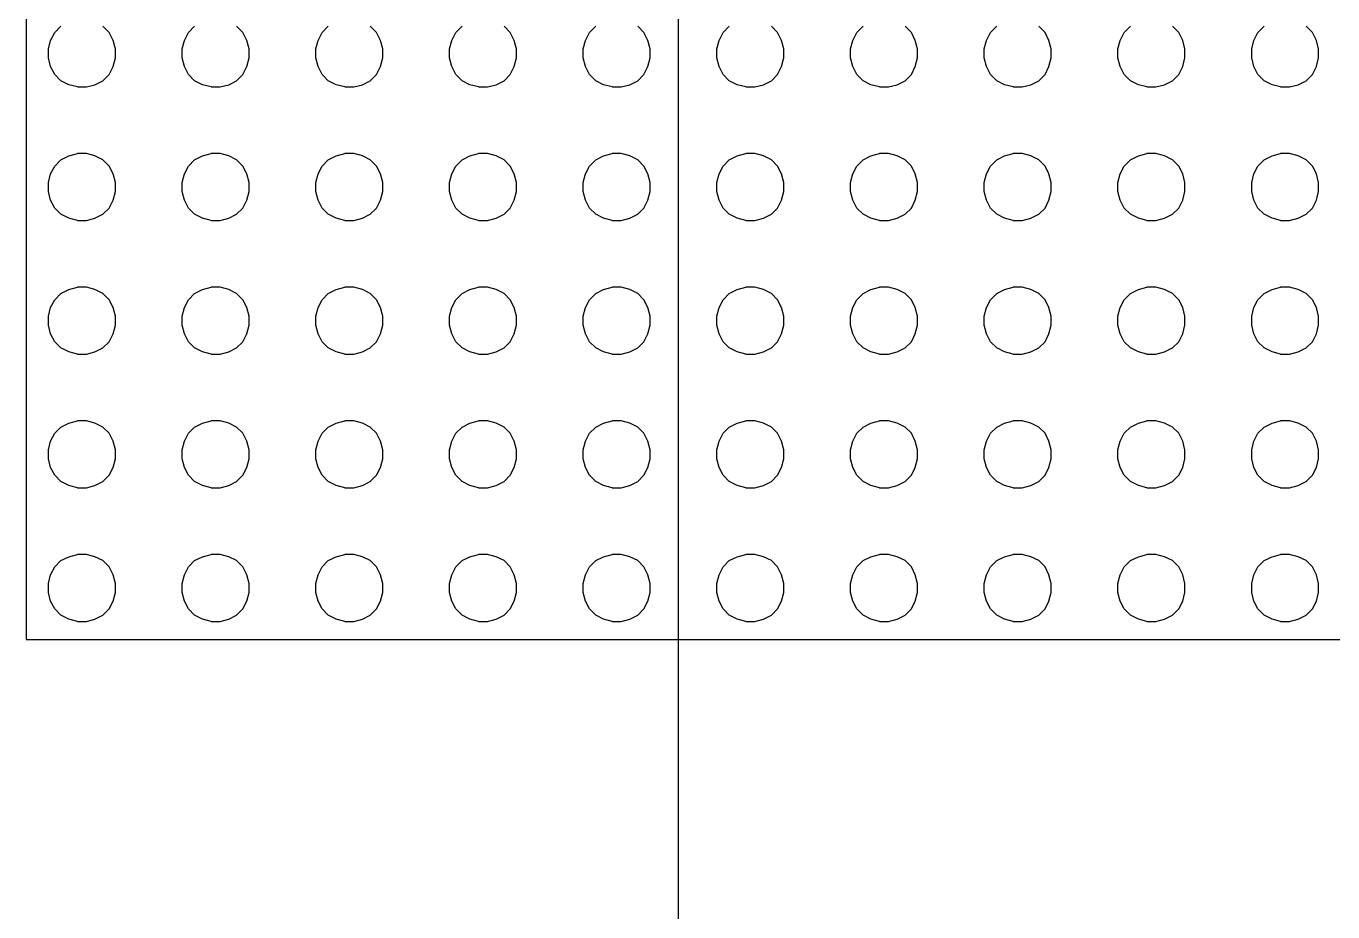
# Model space of a CAD drawing. Header units: inches. Extents: x -1316 to 22433, y -200 to 8737.
# Drawn here: x 247.285 to 250.215, y 788.591 to 790.578 of the extents above; entities that cross this region are included whole.
import ezdxf

# ---------------------------------------------------------------- set-up
doc = ezdxf.new("R2010")
doc.units = ezdxf.units.IN
doc.header["$LTSCALE"] = 10
doc.header["$MEASUREMENT"] = 0
doc.layers.get('0').update_dxf_attribs({"linetype": 'CONTINUOUS'})
for name, color, linetype in [('HATCH', 5, 'CONTINUOUS'), ('S-HDWR', 104, 'CONTINUOUS'), ('S-ROOF', 2, 'CONTINUOUS'), ('S-WALL', 6, 'CONTINUOUS'), ('WALL', 7, 'CONTINUOUS')]:
    doc.layers.add(name, color=color, linetype=linetype)

# ---------------------------------------------------------------- blocks, each defined once
blk = doc.blocks.new('*X345')
at = {"color": 0}
for p, q in [((310.8704, 23.8927), (310.8794, 23.9105)), ((310.8794, 23.9105), (310.8934, 23.9246)), ((311.0017, 23.9105), (310.9877, 23.9246)), ((311.0107, 23.8927), (311.0017, 23.9105)), ((311.1702, 23.8927), (311.1791, 23.9105)), ((311.1791, 23.9105), (311.1932, 23.9246)), ((311.3015, 23.9105), (311.2874, 23.9246)), ((311.3104, 23.8927), (311.3015, 23.9105)), ((311.4699, 23.8927), (311.4788, 23.9105)), ((311.4788, 23.9105), (311.4929, 23.9246)), ((311.6012, 23.9105), (311.5871, 23.9246)), ((311.6101, 23.8927), (311.6012, 23.9105)), ((311.7697, 23.8927), (311.7786, 23.9105)), ((311.7786, 23.9105), (311.7927, 23.9246)), ((311.901, 23.9105), (311.8869, 23.9246)), ((311.9099, 23.8927), (311.901, 23.9105)), ((312.0694, 23.8927), (312.0783, 23.9105)), ((312.0783, 23.9105), (312.0924, 23.9246)), ((312.2007, 23.9105), (312.1866, 23.9246)), ((312.2096, 23.8927), (312.2007, 23.9105)), ((312.3691, 23.8927), (312.378, 23.9105)), ((312.378, 23.9105), (312.3921, 23.9246)), ((312.5004, 23.9105), (312.4863, 23.9246)), ((312.5093, 23.8927), (312.5004, 23.9105)), ((312.6689, 23.8927), (312.6778, 23.9105)), ((312.6778, 23.9105), (312.6919, 23.9246)), ((312.8002, 23.9105), (312.7861, 23.9246)), ((312.8091, 23.8927), (312.8002, 23.9105)), ((312.9686, 23.8927), (312.9775, 23.9105)), ((312.9775, 23.9105), (312.9916, 23.9246)), ((313.0999, 23.9105), (313.0858, 23.9246)), ((313.1088, 23.8927), (313.0999, 23.9105)), ((313.2684, 23.8927), (313.2773, 23.9105)), ((313.2773, 23.9105), (313.2914, 23.9246)), ((313.3997, 23.9105), (313.3856, 23.9246)), ((313.4086, 23.8927), (313.3997, 23.9105)), ((313.5681, 23.8927), (313.577, 23.9105)), ((313.577, 23.9105), (313.5911, 23.9246)), ((313.6994, 23.9105), (313.6853, 23.9246)), ((313.7083, 23.8927), (313.6994, 23.9105)), ((310.8656, 23.8734), (310.8704, 23.8927)), ((311.0155, 23.8734), (311.0107, 23.8927)), ((311.1654, 23.8734), (311.1702, 23.8927)), ((311.3152, 23.8734), (311.3104, 23.8927)), ((311.4651, 23.8734), (311.4699, 23.8927)), ((311.615, 23.8734), (311.6101, 23.8927)), ((311.7648, 23.8734), (311.7697, 23.8927)), ((311.9147, 23.8734), (311.9099, 23.8927)), ((312.0646, 23.8734), (312.0694, 23.8927)), ((312.2144, 23.8734), (312.2096, 23.8927)), ((312.3643, 23.8734), (312.3691, 23.8927)), ((312.5142, 23.8734), (312.5093, 23.8927)), ((312.664, 23.8734), (312.6689, 23.8927)), ((312.8139, 23.8734), (312.8091, 23.8927)), ((312.9638, 23.8734), (312.9686, 23.8927)), ((313.1137, 23.8734), (313.1088, 23.8927)), ((313.2635, 23.8734), (313.2684, 23.8927)), ((313.4134, 23.8734), (313.4086, 23.8927)), ((313.5633, 23.8734), (313.5681, 23.8927)), ((313.7131, 23.8734), (313.7083, 23.8927)), ((310.8656, 23.8535), (310.8656, 23.8734)), ((310.8704, 23.8341), (310.8656, 23.8535)), ((311.0107, 23.8341), (311.0155, 23.8535)), ((311.0155, 23.8535), (311.0155, 23.8734)), ((311.1654, 23.8535), (311.1654, 23.8734)), ((311.1702, 23.8341), (311.1654, 23.8535)), ((311.3104, 23.8341), (311.3152, 23.8535)), ((311.3152, 23.8535), (311.3152, 23.8734)), ((311.4651, 23.8535), (311.4651, 23.8734)), ((311.4699, 23.8341), (311.4651, 23.8535)), ((311.6101, 23.8341), (311.615, 23.8535)), ((311.615, 23.8535), (311.615, 23.8734)), ((311.7648, 23.8535), (311.7648, 23.8734)), ((311.7697, 23.8341), (311.7648, 23.8535)), ((311.9099, 23.8341), (311.9147, 23.8535)), ((311.9147, 23.8535), (311.9147, 23.8734)), ((312.0646, 23.8535), (312.0646, 23.8734)), ((312.0694, 23.8341), (312.0646, 23.8535)), ((312.2096, 23.8341), (312.2144, 23.8535)), ((312.2144, 23.8535), (312.2144, 23.8734)), ((312.3643, 23.8535), (312.3643, 23.8734)), ((312.3691, 23.8341), (312.3643, 23.8535)), ((312.5093, 23.8341), (312.5142, 23.8535)), ((312.5142, 23.8535), (312.5142, 23.8734)), ((312.664, 23.8535), (312.664, 23.8734)), ((312.6689, 23.8341), (312.664, 23.8535)), ((312.8091, 23.8341), (312.8139, 23.8535)), ((312.8139, 23.8535), (312.8139, 23.8734)), ((312.9638, 23.8535), (312.9638, 23.8734)), ((312.9686, 23.8341), (312.9638, 23.8535)), ((313.1088, 23.8341), (313.1137, 23.8535)), ((313.1137, 23.8535), (313.1137, 23.8734)), ((313.2635, 23.8535), (313.2635, 23.8734)), ((313.2684, 23.8341), (313.2635, 23.8535)), ((313.4086, 23.8341), (313.4134, 23.8535)), ((313.4134, 23.8535), (313.4134, 23.8734)), ((313.5633, 23.8535), (313.5633, 23.8734)), ((313.5681, 23.8341), (313.5633, 23.8535)), ((313.7083, 23.8341), (313.7131, 23.8535)), ((313.7131, 23.8535), (313.7131, 23.8734)), ((310.8794, 23.8163), (310.8704, 23.8341)), ((311.0017, 23.8163), (311.0107, 23.8341)), ((311.1791, 23.8163), (311.1702, 23.8341)), ((311.3015, 23.8163), (311.3104, 23.8341)), ((311.4788, 23.8163), (311.4699, 23.8341)), ((311.6012, 23.8163), (311.6101, 23.8341)), ((311.7786, 23.8163), (311.7697, 23.8341)), ((311.901, 23.8163), (311.9099, 23.8341)), ((312.0783, 23.8163), (312.0694, 23.8341)), ((312.2007, 23.8163), (312.2096, 23.8341)), ((312.378, 23.8163), (312.3691, 23.8341)), ((312.5004, 23.8163), (312.5093, 23.8341)), ((312.6778, 23.8163), (312.6689, 23.8341)), ((312.8002, 23.8163), (312.8091, 23.8341)), ((312.9775, 23.8163), (312.9686, 23.8341)), ((313.0999, 23.8163), (313.1088, 23.8341)), ((313.2773, 23.8163), (313.2684, 23.8341)), ((313.3997, 23.8163), (313.4086, 23.8341)), ((313.577, 23.8163), (313.5681, 23.8341)), ((313.6994, 23.8163), (313.7083, 23.8341)), ((310.8934, 23.8022), (310.8794, 23.8163)), ((310.9113, 23.7933), (310.8934, 23.8022)), ((310.9306, 23.7885), (310.9113, 23.7933)), ((310.9505, 23.7885), (310.9698, 23.7933)), ((310.9698, 23.7933), (310.9877, 23.8022)), ((310.9877, 23.8022), (311.0017, 23.8163)), ((311.1932, 23.8022), (311.1791, 23.8163)), ((311.211, 23.7933), (311.1932, 23.8022)), ((311.2303, 23.7885), (311.211, 23.7933)), ((311.2502, 23.7885), (311.2696, 23.7933)), ((311.2696, 23.7933), (311.2874, 23.8022)), ((311.2874, 23.8022), (311.3015, 23.8163)), ((311.4929, 23.8022), (311.4788, 23.8163)), ((311.5107, 23.7933), (311.4929, 23.8022)), ((311.5301, 23.7885), (311.5107, 23.7933)), ((311.55, 23.7885), (311.5693, 23.7933)), ((311.5693, 23.7933), (311.5871, 23.8022)), ((311.5871, 23.8022), (311.6012, 23.8163)), ((311.7927, 23.8022), (311.7786, 23.8163)), ((311.8105, 23.7933), (311.7927, 23.8022)), ((311.8298, 23.7885), (311.8105, 23.7933)), ((311.8497, 23.7885), (311.8691, 23.7933)), ((311.8691, 23.7933), (311.8869, 23.8022)), ((311.8869, 23.8022), (311.901, 23.8163)), ((312.0924, 23.8022), (312.0783, 23.8163)), ((312.1102, 23.7933), (312.0924, 23.8022)), ((312.1295, 23.7885), (312.1102, 23.7933)), ((312.1495, 23.7885), (312.1688, 23.7933)), ((312.1688, 23.7933), (312.1866, 23.8022)), ((312.1866, 23.8022), (312.2007, 23.8163)), ((312.3921, 23.8022), (312.378, 23.8163)), ((312.41, 23.7933), (312.3921, 23.8022)), ((312.4293, 23.7885), (312.41, 23.7933)), ((312.4492, 23.7885), (312.4685, 23.7933)), ((312.4685, 23.7933), (312.4863, 23.8022)), ((312.4863, 23.8022), (312.5004, 23.8163)), ((312.6919, 23.8022), (312.6778, 23.8163)), ((312.7097, 23.7933), (312.6919, 23.8022)), ((312.729, 23.7885), (312.7097, 23.7933)), ((312.7489, 23.7885), (312.7683, 23.7933)), ((312.7683, 23.7933), (312.7861, 23.8022)), ((312.7861, 23.8022), (312.8002, 23.8163)), ((312.9916, 23.8022), (312.9775, 23.8163)), ((313.0094, 23.7933), (312.9916, 23.8022)), ((313.0288, 23.7885), (313.0094, 23.7933)), ((313.0487, 23.7885), (313.068, 23.7933)), ((313.068, 23.7933), (313.0858, 23.8022)), ((313.0858, 23.8022), (313.0999, 23.8163)), ((313.2914, 23.8022), (313.2773, 23.8163)), ((313.3092, 23.7933), (313.2914, 23.8022)), ((313.3285, 23.7885), (313.3092, 23.7933)), ((313.3484, 23.7885), (313.3677, 23.7933)), ((313.3677, 23.7933), (313.3856, 23.8022)), ((313.3856, 23.8022), (313.3997, 23.8163)), ((313.5911, 23.8022), (313.577, 23.8163)), ((313.6089, 23.7933), (313.5911, 23.8022)), ((313.6282, 23.7885), (313.6089, 23.7933)), ((313.6482, 23.7885), (313.6675, 23.7933)), ((313.6675, 23.7933), (313.6853, 23.8022)), ((313.6853, 23.8022), (313.6994, 23.8163)), ((310.9306, 23.7885), (310.9505, 23.7885)), ((311.2303, 23.7885), (311.2502, 23.7885)), ((311.5301, 23.7885), (311.55, 23.7885)), ((311.8298, 23.7885), (311.8497, 23.7885)), ((312.1295, 23.7885), (312.1495, 23.7885)), ((312.4293, 23.7885), (312.4492, 23.7885)), ((312.729, 23.7885), (312.7489, 23.7885)), ((313.0288, 23.7885), (313.0487, 23.7885)), ((313.3285, 23.7885), (313.3484, 23.7885)), ((313.6282, 23.7885), (313.6482, 23.7885)), ((310.8794, 23.6108), (310.8934, 23.6249)), ((310.8934, 23.6249), (310.9113, 23.6338)), ((310.9113, 23.6338), (310.9306, 23.6386)), ((310.9505, 23.6386), (310.9306, 23.6386)), ((310.9698, 23.6338), (310.9505, 23.6386)), ((310.9877, 23.6249), (310.9698, 23.6338)), ((311.0017, 23.6108), (310.9877, 23.6249)), ((311.1791, 23.6108), (311.1932, 23.6249)), ((311.1932, 23.6249), (311.211, 23.6338)), ((311.211, 23.6338), (311.2303, 23.6386)), ((311.2502, 23.6386), (311.2303, 23.6386)), ((311.2696, 23.6338), (311.2502, 23.6386)), ((311.2874, 23.6249), (311.2696, 23.6338)), ((311.3015, 23.6108), (311.2874, 23.6249)), ((311.4788, 23.6108), (311.4929, 23.6249)), ((311.4929, 23.6249), (311.5107, 23.6338)), ((311.5107, 23.6338), (311.5301, 23.6386)), ((311.55, 23.6386), (311.5301, 23.6386)), ((311.5693, 23.6338), (311.55, 23.6386)), ((311.5871, 23.6249), (311.5693, 23.6338)), ((311.6012, 23.6108), (311.5871, 23.6249)), ((311.7786, 23.6108), (311.7927, 23.6249)), ((311.7927, 23.6249), (311.8105, 23.6338)), ((311.8105, 23.6338), (311.8298, 23.6386)), ((311.8497, 23.6386), (311.8298, 23.6386)), ((311.8691, 23.6338), (311.8497, 23.6386)), ((311.8869, 23.6249), (311.8691, 23.6338)), ((311.901, 23.6108), (311.8869, 23.6249)), ((312.0783, 23.6108), (312.0924, 23.6249)), ((312.0924, 23.6249), (312.1102, 23.6338)), ((312.1102, 23.6338), (312.1295, 23.6386)), ((312.1495, 23.6386), (312.1295, 23.6386)), ((312.1688, 23.6338), (312.1495, 23.6386)), ((312.1866, 23.6249), (312.1688, 23.6338)), ((312.2007, 23.6108), (312.1866, 23.6249)), ((312.378, 23.6108), (312.3921, 23.6249)), ((312.3921, 23.6249), (312.41, 23.6338)), ((312.41, 23.6338), (312.4293, 23.6386)), ((312.4492, 23.6386), (312.4293, 23.6386)), ((312.4685, 23.6338), (312.4492, 23.6386)), ((312.4863, 23.6249), (312.4685, 23.6338)), ((312.5004, 23.6108), (312.4863, 23.6249)), ((312.6778, 23.6108), (312.6919, 23.6249)), ((312.6919, 23.6249), (312.7097, 23.6338)), ((312.7097, 23.6338), (312.729, 23.6386)), ((312.7489, 23.6386), (312.729, 23.6386)), ((312.7683, 23.6338), (312.7489, 23.6386)), ((312.7861, 23.6249), (312.7683, 23.6338)), ((312.8002, 23.6108), (312.7861, 23.6249)), ((312.9775, 23.6108), (312.9916, 23.6249)), ((312.9916, 23.6249), (313.0094, 23.6338)), ((313.0094, 23.6338), (313.0288, 23.6386)), ((313.0487, 23.6386), (313.0288, 23.6386)), ((313.068, 23.6338), (313.0487, 23.6386)), ((313.0858, 23.6249), (313.068, 23.6338)), ((313.0999, 23.6108), (313.0858, 23.6249)), ((313.2773, 23.6108), (313.2914, 23.6249)), ((313.2914, 23.6249), (313.3092, 23.6338)), ((313.3092, 23.6338), (313.3285, 23.6386)), ((313.3484, 23.6386), (313.3285, 23.6386)), ((313.3677, 23.6338), (313.3484, 23.6386)), ((313.3856, 23.6249), (313.3677, 23.6338)), ((313.3997, 23.6108), (313.3856, 23.6249)), ((313.577, 23.6108), (313.5911, 23.6249)), ((313.5911, 23.6249), (313.6089, 23.6338)), ((313.6089, 23.6338), (313.6282, 23.6386)), ((313.6482, 23.6386), (313.6282, 23.6386)), ((313.6675, 23.6338), (313.6482, 23.6386)), ((313.6853, 23.6249), (313.6675, 23.6338)), ((313.6994, 23.6108), (313.6853, 23.6249)), ((310.8656, 23.5736), (310.8704, 23.593)), ((310.8704, 23.593), (310.8794, 23.6108)), ((311.0107, 23.593), (311.0017, 23.6108)), ((311.0155, 23.5736), (311.0107, 23.593)), ((311.1654, 23.5736), (311.1702, 23.593)), ((311.1702, 23.593), (311.1791, 23.6108)), ((311.3104, 23.593), (311.3015, 23.6108)), ((311.3152, 23.5736), (311.3104, 23.593)), ((311.4651, 23.5736), (311.4699, 23.593)), ((311.4699, 23.593), (311.4788, 23.6108)), ((311.6101, 23.593), (311.6012, 23.6108)), ((311.615, 23.5736), (311.6101, 23.593)), ((311.7648, 23.5736), (311.7697, 23.593)), ((311.7697, 23.593), (311.7786, 23.6108)), ((311.9099, 23.593), (311.901, 23.6108)), ((311.9147, 23.5736), (311.9099, 23.593)), ((312.0646, 23.5736), (312.0694, 23.593)), ((312.0694, 23.593), (312.0783, 23.6108)), ((312.2096, 23.593), (312.2007, 23.6108)), ((312.2144, 23.5736), (312.2096, 23.593)), ((312.3643, 23.5736), (312.3691, 23.593)), ((312.3691, 23.593), (312.378, 23.6108)), ((312.5093, 23.593), (312.5004, 23.6108)), ((312.5142, 23.5736), (312.5093, 23.593)), ((312.664, 23.5736), (312.6689, 23.593)), ((312.6689, 23.593), (312.6778, 23.6108)), ((312.8091, 23.593), (312.8002, 23.6108)), ((312.8139, 23.5736), (312.8091, 23.593)), ((312.9638, 23.5736), (312.9686, 23.593)), ((312.9686, 23.593), (312.9775, 23.6108)), ((313.1088, 23.593), (313.0999, 23.6108)), ((313.1137, 23.5736), (313.1088, 23.593)), ((313.2635, 23.5736), (313.2684, 23.593)), ((313.2684, 23.593), (313.2773, 23.6108)), ((313.4086, 23.593), (313.3997, 23.6108)), ((313.4134, 23.5736), (313.4086, 23.593)), ((313.5633, 23.5736), (313.5681, 23.593)), ((313.5681, 23.593), (313.577, 23.6108)), ((313.7083, 23.593), (313.6994, 23.6108)), ((313.7131, 23.5736), (313.7083, 23.593)), ((310.8656, 23.5537), (310.8656, 23.5736)), ((311.0155, 23.5537), (311.0155, 23.5736)), ((311.1654, 23.5537), (311.1654, 23.5736)), ((311.3152, 23.5537), (311.3152, 23.5736)), ((311.4651, 23.5537), (311.4651, 23.5736)), ((311.615, 23.5537), (311.615, 23.5736)), ((311.7648, 23.5537), (311.7648, 23.5736)), ((311.9147, 23.5537), (311.9147, 23.5736)), ((312.0646, 23.5537), (312.0646, 23.5736)), ((312.2144, 23.5537), (312.2144, 23.5736)), ((312.3643, 23.5537), (312.3643, 23.5736)), ((312.5142, 23.5537), (312.5142, 23.5736)), ((312.664, 23.5537), (312.664, 23.5736)), ((312.8139, 23.5537), (312.8139, 23.5736)), ((312.9638, 23.5537), (312.9638, 23.5736)), ((313.1137, 23.5537), (313.1137, 23.5736)), ((313.2635, 23.5537), (313.2635, 23.5736)), ((313.4134, 23.5537), (313.4134, 23.5736)), ((313.5633, 23.5537), (313.5633, 23.5736)), ((313.7131, 23.5537), (313.7131, 23.5736)), ((310.8704, 23.5344), (310.8656, 23.5537)), ((310.8794, 23.5166), (310.8704, 23.5344)), ((311.0017, 23.5166), (311.0107, 23.5344)), ((311.0107, 23.5344), (311.0155, 23.5537)), ((311.1702, 23.5344), (311.1654, 23.5537)), ((311.1791, 23.5166), (311.1702, 23.5344)), ((311.3015, 23.5166), (311.3104, 23.5344)), ((311.3104, 23.5344), (311.3152, 23.5537)), ((311.4699, 23.5344), (311.4651, 23.5537)), ((311.4788, 23.5166), (311.4699, 23.5344)), ((311.6012, 23.5166), (311.6101, 23.5344)), ((311.6101, 23.5344), (311.615, 23.5537)), ((311.7697, 23.5344), (311.7648, 23.5537)), ((311.7786, 23.5166), (311.7697, 23.5344)), ((311.901, 23.5166), (311.9099, 23.5344)), ((311.9099, 23.5344), (311.9147, 23.5537)), ((312.0694, 23.5344), (312.0646, 23.5537)), ((312.0783, 23.5166), (312.0694, 23.5344)), ((312.2007, 23.5166), (312.2096, 23.5344)), ((312.2096, 23.5344), (312.2144, 23.5537)), ((312.3691, 23.5344), (312.3643, 23.5537)), ((312.378, 23.5166), (312.3691, 23.5344)), ((312.5004, 23.5166), (312.5093, 23.5344)), ((312.5093, 23.5344), (312.5142, 23.5537)), ((312.6689, 23.5344), (312.664, 23.5537)), ((312.6778, 23.5166), (312.6689, 23.5344)), ((312.8002, 23.5166), (312.8091, 23.5344)), ((312.8091, 23.5344), (312.8139, 23.5537)), ((312.9686, 23.5344), (312.9638, 23.5537)), ((312.9775, 23.5166), (312.9686, 23.5344)), ((313.0999, 23.5166), (313.1088, 23.5344)), ((313.1088, 23.5344), (313.1137, 23.5537)), ((313.2684, 23.5344), (313.2635, 23.5537)), ((313.2773, 23.5166), (313.2684, 23.5344)), ((313.3997, 23.5166), (313.4086, 23.5344)), ((313.4086, 23.5344), (313.4134, 23.5537)), ((313.5681, 23.5344), (313.5633, 23.5537)), ((313.577, 23.5166), (313.5681, 23.5344)), ((313.6994, 23.5166), (313.7083, 23.5344)), ((313.7083, 23.5344), (313.7131, 23.5537)), ((310.8934, 23.5025), (310.8794, 23.5166)), ((310.9113, 23.4936), (310.8934, 23.5025)), ((310.9698, 23.4936), (310.9877, 23.5025)), ((310.9877, 23.5025), (311.0017, 23.5166)), ((311.1932, 23.5025), (311.1791, 23.5166)), ((311.211, 23.4936), (311.1932, 23.5025)), ((311.2696, 23.4936), (311.2874, 23.5025)), ((311.2874, 23.5025), (311.3015, 23.5166)), ((311.4929, 23.5025), (311.4788, 23.5166)), ((311.5107, 23.4936), (311.4929, 23.5025)), ((311.5693, 23.4936), (311.5871, 23.5025)), ((311.5871, 23.5025), (311.6012, 23.5166)), ((311.7927, 23.5025), (311.7786, 23.5166)), ((311.8105, 23.4936), (311.7927, 23.5025)), ((311.8691, 23.4936), (311.8869, 23.5025)), ((311.8869, 23.5025), (311.901, 23.5166)), ((312.0924, 23.5025), (312.0783, 23.5166)), ((312.1102, 23.4936), (312.0924, 23.5025)), ((312.1688, 23.4936), (312.1866, 23.5025)), ((312.1866, 23.5025), (312.2007, 23.5166)), ((312.3921, 23.5025), (312.378, 23.5166)), ((312.41, 23.4936), (312.3921, 23.5025)), ((312.4685, 23.4936), (312.4863, 23.5025)), ((312.4863, 23.5025), (312.5004, 23.5166)), ((312.6919, 23.5025), (312.6778, 23.5166)), ((312.7097, 23.4936), (312.6919, 23.5025)), ((312.7683, 23.4936), (312.7861, 23.5025)), ((312.7861, 23.5025), (312.8002, 23.5166)), ((312.9916, 23.5025), (312.9775, 23.5166)), ((313.0094, 23.4936), (312.9916, 23.5025)), ((313.068, 23.4936), (313.0858, 23.5025)), ((313.0858, 23.5025), (313.0999, 23.5166)), ((313.2914, 23.5025), (313.2773, 23.5166)), ((313.3092, 23.4936), (313.2914, 23.5025)), ((313.3677, 23.4936), (313.3856, 23.5025)), ((313.3856, 23.5025), (313.3997, 23.5166)), ((313.5911, 23.5025), (313.577, 23.5166)), ((313.6089, 23.4936), (313.5911, 23.5025)), ((313.6675, 23.4936), (313.6853, 23.5025)), ((313.6853, 23.5025), (313.6994, 23.5166)), ((310.9306, 23.4887), (310.9113, 23.4936)), ((310.9306, 23.4887), (310.9505, 23.4887)), ((310.9505, 23.4887), (310.9698, 23.4936)), ((311.2303, 23.4887), (311.211, 23.4936)), ((311.2303, 23.4887), (311.2502, 23.4887)), ((311.2502, 23.4887), (311.2696, 23.4936)), ((311.5301, 23.4887), (311.5107, 23.4936)), ((311.5301, 23.4887), (311.55, 23.4887)), ((311.55, 23.4887), (311.5693, 23.4936)), ((311.8298, 23.4887), (311.8105, 23.4936)), ((311.8298, 23.4887), (311.8497, 23.4887)), ((311.8497, 23.4887), (311.8691, 23.4936)), ((312.1295, 23.4887), (312.1102, 23.4936)), ((312.1295, 23.4887), (312.1495, 23.4887)), ((312.1495, 23.4887), (312.1688, 23.4936)), ((312.4293, 23.4887), (312.41, 23.4936)), ((312.4293, 23.4887), (312.4492, 23.4887)), ((312.4492, 23.4887), (312.4685, 23.4936)), ((312.729, 23.4887), (312.7097, 23.4936)), ((312.729, 23.4887), (312.7489, 23.4887)), ((312.7489, 23.4887), (312.7683, 23.4936)), ((313.0288, 23.4887), (313.0094, 23.4936)), ((313.0288, 23.4887), (313.0487, 23.4887)), ((313.0487, 23.4887), (313.068, 23.4936)), ((313.3285, 23.4887), (313.3092, 23.4936)), ((313.3285, 23.4887), (313.3484, 23.4887)), ((313.3484, 23.4887), (313.3677, 23.4936)), ((313.6282, 23.4887), (313.6089, 23.4936)), ((313.6282, 23.4887), (313.6482, 23.4887)), ((313.6482, 23.4887), (313.6675, 23.4936)), ((310.8794, 23.311), (310.8934, 23.3251)), ((310.8934, 23.3251), (310.9113, 23.334)), ((310.9113, 23.334), (310.9306, 23.3389)), ((310.9505, 23.3389), (310.9306, 23.3389)), ((310.9698, 23.334), (310.9505, 23.3389)), ((310.9877, 23.3251), (310.9698, 23.334)), ((311.0017, 23.311), (310.9877, 23.3251)), ((311.1791, 23.311), (311.1932, 23.3251)), ((311.1932, 23.3251), (311.211, 23.334)), ((311.211, 23.334), (311.2303, 23.3389)), ((311.2502, 23.3389), (311.2303, 23.3389)), ((311.2696, 23.334), (311.2502, 23.3389)), ((311.2874, 23.3251), (311.2696, 23.334)), ((311.3015, 23.311), (311.2874, 23.3251)), ((311.4788, 23.311), (311.4929, 23.3251)), ((311.4929, 23.3251), (311.5107, 23.334)), ((311.5107, 23.334), (311.5301, 23.3389)), ((311.55, 23.3389), (311.5301, 23.3389)), ((311.5693, 23.334), (311.55, 23.3389)), ((311.5871, 23.3251), (311.5693, 23.334)), ((311.6012, 23.311), (311.5871, 23.3251)), ((311.7786, 23.311), (311.7927, 23.3251)), ((311.7927, 23.3251), (311.8105, 23.334)), ((311.8105, 23.334), (311.8298, 23.3389)), ((311.8497, 23.3389), (311.8298, 23.3389)), ((311.8691, 23.334), (311.8497, 23.3389)), ((311.8869, 23.3251), (311.8691, 23.334)), ((311.901, 23.311), (311.8869, 23.3251)), ((312.0783, 23.311), (312.0924, 23.3251)), ((312.0924, 23.3251), (312.1102, 23.334)), ((312.1102, 23.334), (312.1295, 23.3389)), ((312.1495, 23.3389), (312.1295, 23.3389)), ((312.1688, 23.334), (312.1495, 23.3389)), ((312.1866, 23.3251), (312.1688, 23.334)), ((312.2007, 23.311), (312.1866, 23.3251)), ((312.378, 23.311), (312.3921, 23.3251)), ((312.3921, 23.3251), (312.41, 23.334)), ((312.41, 23.334), (312.4293, 23.3389)), ((312.4492, 23.3389), (312.4293, 23.3389)), ((312.4685, 23.334), (312.4492, 23.3389)), ((312.4863, 23.3251), (312.4685, 23.334)), ((312.5004, 23.311), (312.4863, 23.3251)), ((312.6778, 23.311), (312.6919, 23.3251)), ((312.6919, 23.3251), (312.7097, 23.334)), ((312.7097, 23.334), (312.729, 23.3389)), ((312.7489, 23.3389), (312.729, 23.3389)), ((312.7683, 23.334), (312.7489, 23.3389)), ((312.7861, 23.3251), (312.7683, 23.334)), ((312.8002, 23.311), (312.7861, 23.3251)), ((312.9775, 23.311), (312.9916, 23.3251)), ((312.9916, 23.3251), (313.0094, 23.334)), ((313.0094, 23.334), (313.0288, 23.3389)), ((313.0487, 23.3389), (313.0288, 23.3389)), ((313.068, 23.334), (313.0487, 23.3389)), ((313.0858, 23.3251), (313.068, 23.334)), ((313.0999, 23.311), (313.0858, 23.3251)), ((313.2773, 23.311), (313.2914, 23.3251)), ((313.2914, 23.3251), (313.3092, 23.334)), ((313.3092, 23.334), (313.3285, 23.3389)), ((313.3484, 23.3389), (313.3285, 23.3389)), ((313.3677, 23.334), (313.3484, 23.3389)), ((313.3856, 23.3251), (313.3677, 23.334)), ((313.3997, 23.311), (313.3856, 23.3251)), ((313.577, 23.311), (313.5911, 23.3251)), ((313.5911, 23.3251), (313.6089, 23.334)), ((313.6089, 23.334), (313.6282, 23.3389)), ((313.6482, 23.3389), (313.6282, 23.3389)), ((313.6675, 23.334), (313.6482, 23.3389)), ((313.6853, 23.3251), (313.6675, 23.334)), ((313.6994, 23.311), (313.6853, 23.3251)), ((310.8656, 23.2739), (310.8704, 23.2932)), ((310.8704, 23.2932), (310.8794, 23.311)), ((311.0107, 23.2932), (311.0017, 23.311)), ((311.0155, 23.2739), (311.0107, 23.2932)), ((311.1654, 23.2739), (311.1702, 23.2932)), ((311.1702, 23.2932), (311.1791, 23.311)), ((311.3104, 23.2932), (311.3015, 23.311)), ((311.3152, 23.2739), (311.3104, 23.2932)), ((311.4651, 23.2739), (311.4699, 23.2932)), ((311.4699, 23.2932), (311.4788, 23.311)), ((311.6101, 23.2932), (311.6012, 23.311)), ((311.615, 23.2739), (311.6101, 23.2932)), ((311.7648, 23.2739), (311.7697, 23.2932)), ((311.7697, 23.2932), (311.7786, 23.311)), ((311.9099, 23.2932), (311.901, 23.311)), ((311.9147, 23.2739), (311.9099, 23.2932)), ((312.0646, 23.2739), (312.0694, 23.2932)), ((312.0694, 23.2932), (312.0783, 23.311)), ((312.2096, 23.2932), (312.2007, 23.311)), ((312.2144, 23.2739), (312.2096, 23.2932)), ((312.3643, 23.2739), (312.3691, 23.2932)), ((312.3691, 23.2932), (312.378, 23.311)), ((312.5093, 23.2932), (312.5004, 23.311)), ((312.5142, 23.2739), (312.5093, 23.2932)), ((312.664, 23.2739), (312.6689, 23.2932)), ((312.6689, 23.2932), (312.6778, 23.311)), ((312.8091, 23.2932), (312.8002, 23.311)), ((312.8139, 23.2739), (312.8091, 23.2932)), ((312.9638, 23.2739), (312.9686, 23.2932)), ((312.9686, 23.2932), (312.9775, 23.311)), ((313.1088, 23.2932), (313.0999, 23.311)), ((313.1137, 23.2739), (313.1088, 23.2932)), ((313.2635, 23.2739), (313.2684, 23.2932)), ((313.2684, 23.2932), (313.2773, 23.311)), ((313.4086, 23.2932), (313.3997, 23.311)), ((313.4134, 23.2739), (313.4086, 23.2932)), ((313.5633, 23.2739), (313.5681, 23.2932)), ((313.5681, 23.2932), (313.577, 23.311)), ((313.7083, 23.2932), (313.6994, 23.311)), ((313.7131, 23.2739), (313.7083, 23.2932)), ((310.8656, 23.254), (310.8656, 23.2739)), ((311.0155, 23.254), (311.0155, 23.2739)), ((311.1654, 23.254), (311.1654, 23.2739)), ((311.3152, 23.254), (311.3152, 23.2739)), ((311.4651, 23.254), (311.4651, 23.2739)), ((311.615, 23.254), (311.615, 23.2739)), ((311.7648, 23.254), (311.7648, 23.2739)), ((311.9147, 23.254), (311.9147, 23.2739)), ((312.0646, 23.254), (312.0646, 23.2739)), ((312.2144, 23.254), (312.2144, 23.2739)), ((312.3643, 23.254), (312.3643, 23.2739)), ((312.5142, 23.254), (312.5142, 23.2739)), ((312.664, 23.254), (312.664, 23.2739)), ((312.8139, 23.254), (312.8139, 23.2739)), ((312.9638, 23.254), (312.9638, 23.2739)), ((313.1137, 23.254), (313.1137, 23.2739)), ((313.2635, 23.254), (313.2635, 23.2739)), ((313.4134, 23.254), (313.4134, 23.2739)), ((313.5633, 23.254), (313.5633, 23.2739)), ((313.7131, 23.254), (313.7131, 23.2739)), ((310.8704, 23.2346), (310.8656, 23.254)), ((310.8794, 23.2168), (310.8704, 23.2346)), ((311.0017, 23.2168), (311.0107, 23.2346)), ((311.0107, 23.2346), (311.0155, 23.254)), ((311.1702, 23.2346), (311.1654, 23.254)), ((311.1791, 23.2168), (311.1702, 23.2346)), ((311.3015, 23.2168), (311.3104, 23.2346)), ((311.3104, 23.2346), (311.3152, 23.254)), ((311.4699, 23.2346), (311.4651, 23.254)), ((311.4788, 23.2168), (311.4699, 23.2346)), ((311.6012, 23.2168), (311.6101, 23.2346)), ((311.6101, 23.2346), (311.615, 23.254)), ((311.7697, 23.2346), (311.7648, 23.254)), ((311.7786, 23.2168), (311.7697, 23.2346)), ((311.901, 23.2168), (311.9099, 23.2346)), ((311.9099, 23.2346), (311.9147, 23.254)), ((312.0694, 23.2346), (312.0646, 23.254)), ((312.0783, 23.2168), (312.0694, 23.2346)), ((312.2007, 23.2168), (312.2096, 23.2346)), ((312.2096, 23.2346), (312.2144, 23.254)), ((312.3691, 23.2346), (312.3643, 23.254)), ((312.378, 23.2168), (312.3691, 23.2346)), ((312.5004, 23.2168), (312.5093, 23.2346)), ((312.5093, 23.2346), (312.5142, 23.254)), ((312.6689, 23.2346), (312.664, 23.254)), ((312.6778, 23.2168), (312.6689, 23.2346)), ((312.8002, 23.2168), (312.8091, 23.2346)), ((312.8091, 23.2346), (312.8139, 23.254)), ((312.9686, 23.2346), (312.9638, 23.254)), ((312.9775, 23.2168), (312.9686, 23.2346)), ((313.0999, 23.2168), (313.1088, 23.2346)), ((313.1088, 23.2346), (313.1137, 23.254)), ((313.2684, 23.2346), (313.2635, 23.254)), ((313.2773, 23.2168), (313.2684, 23.2346)), ((313.3997, 23.2168), (313.4086, 23.2346)), ((313.4086, 23.2346), (313.4134, 23.254)), ((313.5681, 23.2346), (313.5633, 23.254)), ((313.577, 23.2168), (313.5681, 23.2346)), ((313.6994, 23.2168), (313.7083, 23.2346)), ((313.7083, 23.2346), (313.7131, 23.254)), ((310.8934, 23.2027), (310.8794, 23.2168)), ((310.9877, 23.2027), (311.0017, 23.2168)), ((311.1932, 23.2027), (311.1791, 23.2168)), ((311.2874, 23.2027), (311.3015, 23.2168)), ((311.4929, 23.2027), (311.4788, 23.2168)), ((311.5871, 23.2027), (311.6012, 23.2168)), ((311.7927, 23.2027), (311.7786, 23.2168)), ((311.8869, 23.2027), (311.901, 23.2168)), ((312.0924, 23.2027), (312.0783, 23.2168)), ((312.1866, 23.2027), (312.2007, 23.2168)), ((312.3921, 23.2027), (312.378, 23.2168)), ((312.4863, 23.2027), (312.5004, 23.2168)), ((312.6919, 23.2027), (312.6778, 23.2168)), ((312.7861, 23.2027), (312.8002, 23.2168)), ((312.9916, 23.2027), (312.9775, 23.2168)), ((313.0858, 23.2027), (313.0999, 23.2168)), ((313.2914, 23.2027), (313.2773, 23.2168)), ((313.3856, 23.2027), (313.3997, 23.2168)), ((313.5911, 23.2027), (313.577, 23.2168)), ((313.6853, 23.2027), (313.6994, 23.2168)), ((310.9113, 23.1938), (310.8934, 23.2027)), ((310.9306, 23.189), (310.9113, 23.1938)), ((310.9306, 23.189), (310.9505, 23.189)), ((310.9505, 23.189), (310.9698, 23.1938)), ((310.9698, 23.1938), (310.9877, 23.2027)), ((311.211, 23.1938), (311.1932, 23.2027)), ((311.2303, 23.189), (311.211, 23.1938)), ((311.2303, 23.189), (311.2502, 23.189)), ((311.2502, 23.189), (311.2696, 23.1938)), ((311.2696, 23.1938), (311.2874, 23.2027)), ((311.5107, 23.1938), (311.4929, 23.2027)), ((311.5301, 23.189), (311.5107, 23.1938)), ((311.5301, 23.189), (311.55, 23.189)), ((311.55, 23.189), (311.5693, 23.1938)), ((311.5693, 23.1938), (311.5871, 23.2027)), ((311.8105, 23.1938), (311.7927, 23.2027)), ((311.8298, 23.189), (311.8105, 23.1938)), ((311.8298, 23.189), (311.8497, 23.189)), ((311.8497, 23.189), (311.8691, 23.1938)), ((311.8691, 23.1938), (311.8869, 23.2027)), ((312.1102, 23.1938), (312.0924, 23.2027)), ((312.1295, 23.189), (312.1102, 23.1938)), ((312.1295, 23.189), (312.1495, 23.189)), ((312.1495, 23.189), (312.1688, 23.1938)), ((312.1688, 23.1938), (312.1866, 23.2027)), ((312.41, 23.1938), (312.3921, 23.2027)), ((312.4293, 23.189), (312.41, 23.1938)), ((312.4293, 23.189), (312.4492, 23.189)), ((312.4492, 23.189), (312.4685, 23.1938)), ((312.4685, 23.1938), (312.4863, 23.2027)), ((312.7097, 23.1938), (312.6919, 23.2027)), ((312.729, 23.189), (312.7097, 23.1938)), ((312.729, 23.189), (312.7489, 23.189)), ((312.7489, 23.189), (312.7683, 23.1938)), ((312.7683, 23.1938), (312.7861, 23.2027)), ((313.0094, 23.1938), (312.9916, 23.2027)), ((313.0288, 23.189), (313.0094, 23.1938)), ((313.0288, 23.189), (313.0487, 23.189)), ((313.0487, 23.189), (313.068, 23.1938)), ((313.068, 23.1938), (313.0858, 23.2027)), ((313.3092, 23.1938), (313.2914, 23.2027)), ((313.3285, 23.189), (313.3092, 23.1938)), ((313.3285, 23.189), (313.3484, 23.189)), ((313.3484, 23.189), (313.3677, 23.1938)), ((313.3677, 23.1938), (313.3856, 23.2027)), ((313.6089, 23.1938), (313.5911, 23.2027)), ((313.6282, 23.189), (313.6089, 23.1938)), ((313.6282, 23.189), (313.6482, 23.189)), ((313.6482, 23.189), (313.6675, 23.1938)), ((313.6675, 23.1938), (313.6853, 23.2027)), ((310.8934, 23.0254), (310.9113, 23.0343)), ((310.9113, 23.0343), (310.9306, 23.0391)), ((310.9505, 23.0391), (310.9306, 23.0391)), ((310.9698, 23.0343), (310.9505, 23.0391)), ((310.9877, 23.0254), (310.9698, 23.0343)), ((311.1932, 23.0254), (311.211, 23.0343)), ((311.211, 23.0343), (311.2303, 23.0391)), ((311.2502, 23.0391), (311.2303, 23.0391)), ((311.2696, 23.0343), (311.2502, 23.0391)), ((311.2874, 23.0254), (311.2696, 23.0343)), ((311.4929, 23.0254), (311.5107, 23.0343)), ((311.5107, 23.0343), (311.5301, 23.0391)), ((311.55, 23.0391), (311.5301, 23.0391)), ((311.5693, 23.0343), (311.55, 23.0391)), ((311.5871, 23.0254), (311.5693, 23.0343)), ((311.7927, 23.0254), (311.8105, 23.0343)), ((311.8105, 23.0343), (311.8298, 23.0391)), ((311.8497, 23.0391), (311.8298, 23.0391)), ((311.8691, 23.0343), (311.8497, 23.0391)), ((311.8869, 23.0254), (311.8691, 23.0343)), ((312.0924, 23.0254), (312.1102, 23.0343)), ((312.1102, 23.0343), (312.1295, 23.0391)), ((312.1495, 23.0391), (312.1295, 23.0391)), ((312.1688, 23.0343), (312.1495, 23.0391)), ((312.1866, 23.0254), (312.1688, 23.0343)), ((312.3921, 23.0254), (312.41, 23.0343)), ((312.41, 23.0343), (312.4293, 23.0391)), ((312.4492, 23.0391), (312.4293, 23.0391)), ((312.4685, 23.0343), (312.4492, 23.0391)), ((312.4863, 23.0254), (312.4685, 23.0343)), ((312.6919, 23.0254), (312.7097, 23.0343)), ((312.7097, 23.0343), (312.729, 23.0391)), ((312.7489, 23.0391), (312.729, 23.0391)), ((312.7683, 23.0343), (312.7489, 23.0391)), ((312.7861, 23.0254), (312.7683, 23.0343)), ((312.9916, 23.0254), (313.0094, 23.0343)), ((313.0094, 23.0343), (313.0288, 23.0391)), ((313.0487, 23.0391), (313.0288, 23.0391)), ((313.068, 23.0343), (313.0487, 23.0391)), ((313.0858, 23.0254), (313.068, 23.0343)), ((313.2914, 23.0254), (313.3092, 23.0343)), ((313.3092, 23.0343), (313.3285, 23.0391)), ((313.3484, 23.0391), (313.3285, 23.0391)), ((313.3677, 23.0343), (313.3484, 23.0391)), ((313.3856, 23.0254), (313.3677, 23.0343)), ((313.5911, 23.0254), (313.6089, 23.0343)), ((313.6089, 23.0343), (313.6282, 23.0391)), ((313.6482, 23.0391), (313.6282, 23.0391)), ((313.6675, 23.0343), (313.6482, 23.0391)), ((313.6853, 23.0254), (313.6675, 23.0343)), ((310.8704, 22.9935), (310.8794, 23.0113)), ((310.8794, 23.0113), (310.8934, 23.0254)), ((311.0017, 23.0113), (310.9877, 23.0254)), ((311.0107, 22.9935), (311.0017, 23.0113)), ((311.1702, 22.9935), (311.1791, 23.0113)), ((311.1791, 23.0113), (311.1932, 23.0254)), ((311.3015, 23.0113), (311.2874, 23.0254)), ((311.3104, 22.9935), (311.3015, 23.0113)), ((311.4699, 22.9935), (311.4788, 23.0113)), ((311.4788, 23.0113), (311.4929, 23.0254)), ((311.6012, 23.0113), (311.5871, 23.0254)), ((311.6101, 22.9935), (311.6012, 23.0113)), ((311.7697, 22.9935), (311.7786, 23.0113)), ((311.7786, 23.0113), (311.7927, 23.0254)), ((311.901, 23.0113), (311.8869, 23.0254)), ((311.9099, 22.9935), (311.901, 23.0113)), ((312.0694, 22.9935), (312.0783, 23.0113)), ((312.0783, 23.0113), (312.0924, 23.0254)), ((312.2007, 23.0113), (312.1866, 23.0254)), ((312.2096, 22.9935), (312.2007, 23.0113)), ((312.3691, 22.9935), (312.378, 23.0113)), ((312.378, 23.0113), (312.3921, 23.0254)), ((312.5004, 23.0113), (312.4863, 23.0254)), ((312.5093, 22.9935), (312.5004, 23.0113)), ((312.6689, 22.9935), (312.6778, 23.0113)), ((312.6778, 23.0113), (312.6919, 23.0254)), ((312.8002, 23.0113), (312.7861, 23.0254)), ((312.8091, 22.9935), (312.8002, 23.0113)), ((312.9686, 22.9935), (312.9775, 23.0113)), ((312.9775, 23.0113), (312.9916, 23.0254)), ((313.0999, 23.0113), (313.0858, 23.0254)), ((313.1088, 22.9935), (313.0999, 23.0113)), ((313.2684, 22.9935), (313.2773, 23.0113)), ((313.2773, 23.0113), (313.2914, 23.0254)), ((313.3997, 23.0113), (313.3856, 23.0254)), ((313.4086, 22.9935), (313.3997, 23.0113)), ((313.5681, 22.9935), (313.577, 23.0113)), ((313.577, 23.0113), (313.5911, 23.0254)), ((313.6994, 23.0113), (313.6853, 23.0254)), ((313.7083, 22.9935), (313.6994, 23.0113)), ((310.8656, 22.9742), (310.8704, 22.9935)), ((310.8656, 22.9542), (310.8656, 22.9742)), ((311.0155, 22.9742), (311.0107, 22.9935)), ((311.0155, 22.9542), (311.0155, 22.9742)), ((311.1654, 22.9742), (311.1702, 22.9935)), ((311.1654, 22.9542), (311.1654, 22.9742)), ((311.3152, 22.9742), (311.3104, 22.9935)), ((311.3152, 22.9542), (311.3152, 22.9742)), ((311.4651, 22.9742), (311.4699, 22.9935)), ((311.4651, 22.9542), (311.4651, 22.9742)), ((311.615, 22.9742), (311.6101, 22.9935)), ((311.615, 22.9542), (311.615, 22.9742)), ((311.7648, 22.9742), (311.7697, 22.9935)), ((311.7648, 22.9542), (311.7648, 22.9742)), ((311.9147, 22.9742), (311.9099, 22.9935)), ((311.9147, 22.9542), (311.9147, 22.9742)), ((312.0646, 22.9742), (312.0694, 22.9935)), ((312.0646, 22.9542), (312.0646, 22.9742)), ((312.2144, 22.9742), (312.2096, 22.9935)), ((312.2144, 22.9542), (312.2144, 22.9742)), ((312.3643, 22.9742), (312.3691, 22.9935)), ((312.3643, 22.9542), (312.3643, 22.9742)), ((312.5142, 22.9742), (312.5093, 22.9935)), ((312.5142, 22.9542), (312.5142, 22.9742)), ((312.664, 22.9742), (312.6689, 22.9935)), ((312.664, 22.9542), (312.664, 22.9742)), ((312.8139, 22.9742), (312.8091, 22.9935)), ((312.8139, 22.9542), (312.8139, 22.9742)), ((312.9638, 22.9742), (312.9686, 22.9935)), ((312.9638, 22.9542), (312.9638, 22.9742)), ((313.1137, 22.9742), (313.1088, 22.9935)), ((313.1137, 22.9542), (313.1137, 22.9742)), ((313.2635, 22.9742), (313.2684, 22.9935)), ((313.2635, 22.9542), (313.2635, 22.9742)), ((313.4134, 22.9742), (313.4086, 22.9935)), ((313.4134, 22.9542), (313.4134, 22.9742)), ((313.5633, 22.9742), (313.5681, 22.9935)), ((313.5633, 22.9542), (313.5633, 22.9742)), ((313.7131, 22.9742), (313.7083, 22.9935)), ((313.7131, 22.9542), (313.7131, 22.9742)), ((310.8704, 22.9349), (310.8656, 22.9542)), ((311.0107, 22.9349), (311.0155, 22.9542)), ((311.1702, 22.9349), (311.1654, 22.9542)), ((311.3104, 22.9349), (311.3152, 22.9542)), ((311.4699, 22.9349), (311.4651, 22.9542)), ((311.6101, 22.9349), (311.615, 22.9542)), ((311.7697, 22.9349), (311.7648, 22.9542)), ((311.9099, 22.9349), (311.9147, 22.9542)), ((312.0694, 22.9349), (312.0646, 22.9542)), ((312.2096, 22.9349), (312.2144, 22.9542)), ((312.3691, 22.9349), (312.3643, 22.9542)), ((312.5093, 22.9349), (312.5142, 22.9542)), ((312.6689, 22.9349), (312.664, 22.9542)), ((312.8091, 22.9349), (312.8139, 22.9542)), ((312.9686, 22.9349), (312.9638, 22.9542)), ((313.1088, 22.9349), (313.1137, 22.9542)), ((313.2684, 22.9349), (313.2635, 22.9542)), ((313.4086, 22.9349), (313.4134, 22.9542)), ((313.5681, 22.9349), (313.5633, 22.9542)), ((313.7083, 22.9349), (313.7131, 22.9542)), ((310.8794, 22.9171), (310.8704, 22.9349)), ((310.8934, 22.903), (310.8794, 22.9171)), ((310.9877, 22.903), (311.0017, 22.9171)), ((311.0017, 22.9171), (311.0107, 22.9349)), ((311.1791, 22.9171), (311.1702, 22.9349)), ((311.1932, 22.903), (311.1791, 22.9171)), ((311.2874, 22.903), (311.3015, 22.9171)), ((311.3015, 22.9171), (311.3104, 22.9349)), ((311.4788, 22.9171), (311.4699, 22.9349)), ((311.4929, 22.903), (311.4788, 22.9171)), ((311.5871, 22.903), (311.6012, 22.9171)), ((311.6012, 22.9171), (311.6101, 22.9349)), ((311.7786, 22.9171), (311.7697, 22.9349)), ((311.7927, 22.903), (311.7786, 22.9171)), ((311.8869, 22.903), (311.901, 22.9171)), ((311.901, 22.9171), (311.9099, 22.9349)), ((312.0783, 22.9171), (312.0694, 22.9349)), ((312.0924, 22.903), (312.0783, 22.9171)), ((312.1866, 22.903), (312.2007, 22.9171)), ((312.2007, 22.9171), (312.2096, 22.9349)), ((312.378, 22.9171), (312.3691, 22.9349)), ((312.3921, 22.903), (312.378, 22.9171)), ((312.4863, 22.903), (312.5004, 22.9171)), ((312.5004, 22.9171), (312.5093, 22.9349)), ((312.6778, 22.9171), (312.6689, 22.9349)), ((312.6919, 22.903), (312.6778, 22.9171)), ((312.7861, 22.903), (312.8002, 22.9171)), ((312.8002, 22.9171), (312.8091, 22.9349)), ((312.9775, 22.9171), (312.9686, 22.9349)), ((312.9916, 22.903), (312.9775, 22.9171)), ((313.0858, 22.903), (313.0999, 22.9171)), ((313.0999, 22.9171), (313.1088, 22.9349)), ((313.2773, 22.9171), (313.2684, 22.9349)), ((313.2914, 22.903), (313.2773, 22.9171)), ((313.3856, 22.903), (313.3997, 22.9171)), ((313.3997, 22.9171), (313.4086, 22.9349)), ((313.577, 22.9171), (313.5681, 22.9349)), ((313.5911, 22.903), (313.577, 22.9171)), ((313.6853, 22.903), (313.6994, 22.9171)), ((313.6994, 22.9171), (313.7083, 22.9349)), ((310.9113, 22.8941), (310.8934, 22.903)), ((310.9306, 22.8893), (310.9113, 22.8941)), ((310.9306, 22.8893), (310.9505, 22.8893)), ((310.9505, 22.8893), (310.9698, 22.8941)), ((310.9698, 22.8941), (310.9877, 22.903)), ((311.211, 22.8941), (311.1932, 22.903)), ((311.2303, 22.8893), (311.211, 22.8941)), ((311.2303, 22.8893), (311.2502, 22.8893)), ((311.2502, 22.8893), (311.2696, 22.8941)), ((311.2696, 22.8941), (311.2874, 22.903)), ((311.5107, 22.8941), (311.4929, 22.903)), ((311.5301, 22.8893), (311.5107, 22.8941)), ((311.5301, 22.8893), (311.55, 22.8893)), ((311.55, 22.8893), (311.5693, 22.8941)), ((311.5693, 22.8941), (311.5871, 22.903)), ((311.8105, 22.8941), (311.7927, 22.903)), ((311.8298, 22.8893), (311.8105, 22.8941)), ((311.8298, 22.8893), (311.8497, 22.8893)), ((311.8497, 22.8893), (311.8691, 22.8941)), ((311.8691, 22.8941), (311.8869, 22.903)), ((312.1102, 22.8941), (312.0924, 22.903)), ((312.1295, 22.8893), (312.1102, 22.8941)), ((312.1295, 22.8893), (312.1495, 22.8893)), ((312.1495, 22.8893), (312.1688, 22.8941)), ((312.1688, 22.8941), (312.1866, 22.903)), ((312.41, 22.8941), (312.3921, 22.903)), ((312.4293, 22.8893), (312.41, 22.8941)), ((312.4293, 22.8893), (312.4492, 22.8893)), ((312.4492, 22.8893), (312.4685, 22.8941)), ((312.4685, 22.8941), (312.4863, 22.903)), ((312.7097, 22.8941), (312.6919, 22.903)), ((312.729, 22.8893), (312.7097, 22.8941)), ((312.729, 22.8893), (312.7489, 22.8893)), ((312.7489, 22.8893), (312.7683, 22.8941)), ((312.7683, 22.8941), (312.7861, 22.903)), ((313.0094, 22.8941), (312.9916, 22.903)), ((313.0288, 22.8893), (313.0094, 22.8941)), ((313.0288, 22.8893), (313.0487, 22.8893)), ((313.0487, 22.8893), (313.068, 22.8941)), ((313.068, 22.8941), (313.0858, 22.903)), ((313.3092, 22.8941), (313.2914, 22.903)), ((313.3285, 22.8893), (313.3092, 22.8941)), ((313.3285, 22.8893), (313.3484, 22.8893)), ((313.3484, 22.8893), (313.3677, 22.8941)), ((313.3677, 22.8941), (313.3856, 22.903)), ((313.6089, 22.8941), (313.5911, 22.903)), ((313.6282, 22.8893), (313.6089, 22.8941)), ((313.6282, 22.8893), (313.6482, 22.8893)), ((313.6482, 22.8893), (313.6675, 22.8941)), ((313.6675, 22.8941), (313.6853, 22.903)), ((310.9113, 22.7346), (310.9306, 22.7394)), ((310.9505, 22.7394), (310.9306, 22.7394)), ((310.9698, 22.7346), (310.9505, 22.7394)), ((311.211, 22.7346), (311.2303, 22.7394)), ((311.2502, 22.7394), (311.2303, 22.7394)), ((311.2696, 22.7346), (311.2502, 22.7394)), ((311.5107, 22.7346), (311.5301, 22.7394)), ((311.55, 22.7394), (311.5301, 22.7394)), ((311.5693, 22.7346), (311.55, 22.7394)), ((311.8105, 22.7346), (311.8298, 22.7394)), ((311.8497, 22.7394), (311.8298, 22.7394)), ((311.8691, 22.7346), (311.8497, 22.7394)), ((312.1102, 22.7346), (312.1295, 22.7394)), ((312.1495, 22.7394), (312.1295, 22.7394)), ((312.1688, 22.7346), (312.1495, 22.7394)), ((312.41, 22.7346), (312.4293, 22.7394)), ((312.4492, 22.7394), (312.4293, 22.7394)), ((312.4685, 22.7346), (312.4492, 22.7394)), ((312.7097, 22.7346), (312.729, 22.7394)), ((312.7489, 22.7394), (312.729, 22.7394)), ((312.7683, 22.7346), (312.7489, 22.7394)), ((313.0094, 22.7346), (313.0288, 22.7394)), ((313.0487, 22.7394), (313.0288, 22.7394)), ((313.068, 22.7346), (313.0487, 22.7394)), ((313.3092, 22.7346), (313.3285, 22.7394)), ((313.3484, 22.7394), (313.3285, 22.7394)), ((313.3677, 22.7346), (313.3484, 22.7394)), ((313.6089, 22.7346), (313.6282, 22.7394)), ((313.6482, 22.7394), (313.6282, 22.7394)), ((313.6675, 22.7346), (313.6482, 22.7394)), ((310.8704, 22.6937), (310.8794, 22.7116)), ((310.8794, 22.7116), (310.8934, 22.7257)), ((310.8934, 22.7257), (310.9113, 22.7346)), ((310.9877, 22.7257), (310.9698, 22.7346)), ((311.0017, 22.7116), (310.9877, 22.7257)), ((311.0107, 22.6937), (311.0017, 22.7116)), ((311.1702, 22.6937), (311.1791, 22.7116)), ((311.1791, 22.7116), (311.1932, 22.7257)), ((311.1932, 22.7257), (311.211, 22.7346)), ((311.2874, 22.7257), (311.2696, 22.7346)), ((311.3015, 22.7116), (311.2874, 22.7257)), ((311.3104, 22.6937), (311.3015, 22.7116)), ((311.4699, 22.6937), (311.4788, 22.7116)), ((311.4788, 22.7116), (311.4929, 22.7257)), ((311.4929, 22.7257), (311.5107, 22.7346)), ((311.5871, 22.7257), (311.5693, 22.7346)), ((311.6012, 22.7116), (311.5871, 22.7257)), ((311.6101, 22.6937), (311.6012, 22.7116)), ((311.7697, 22.6937), (311.7786, 22.7116)), ((311.7786, 22.7116), (311.7927, 22.7257)), ((311.7927, 22.7257), (311.8105, 22.7346)), ((311.8869, 22.7257), (311.8691, 22.7346)), ((311.901, 22.7116), (311.8869, 22.7257)), ((311.9099, 22.6937), (311.901, 22.7116)), ((312.0694, 22.6937), (312.0783, 22.7116)), ((312.0783, 22.7116), (312.0924, 22.7257)), ((312.0924, 22.7257), (312.1102, 22.7346)), ((312.1866, 22.7257), (312.1688, 22.7346)), ((312.2007, 22.7116), (312.1866, 22.7257)), ((312.2096, 22.6937), (312.2007, 22.7116)), ((312.3691, 22.6937), (312.378, 22.7116)), ((312.378, 22.7116), (312.3921, 22.7257)), ((312.3921, 22.7257), (312.41, 22.7346)), ((312.4863, 22.7257), (312.4685, 22.7346)), ((312.5004, 22.7116), (312.4863, 22.7257)), ((312.5093, 22.6937), (312.5004, 22.7116)), ((312.6689, 22.6937), (312.6778, 22.7116)), ((312.6778, 22.7116), (312.6919, 22.7257)), ((312.6919, 22.7257), (312.7097, 22.7346)), ((312.7861, 22.7257), (312.7683, 22.7346)), ((312.8002, 22.7116), (312.7861, 22.7257)), ((312.8091, 22.6937), (312.8002, 22.7116)), ((312.9686, 22.6937), (312.9775, 22.7116)), ((312.9775, 22.7116), (312.9916, 22.7257)), ((312.9916, 22.7257), (313.0094, 22.7346)), ((313.0858, 22.7257), (313.068, 22.7346)), ((313.0999, 22.7116), (313.0858, 22.7257)), ((313.1088, 22.6937), (313.0999, 22.7116)), ((313.2684, 22.6937), (313.2773, 22.7116)), ((313.2773, 22.7116), (313.2914, 22.7257)), ((313.2914, 22.7257), (313.3092, 22.7346)), ((313.3856, 22.7257), (313.3677, 22.7346)), ((313.3997, 22.7116), (313.3856, 22.7257)), ((313.4086, 22.6937), (313.3997, 22.7116)), ((313.5681, 22.6937), (313.577, 22.7116)), ((313.577, 22.7116), (313.5911, 22.7257)), ((313.5911, 22.7257), (313.6089, 22.7346)), ((313.6853, 22.7257), (313.6675, 22.7346)), ((313.6994, 22.7116), (313.6853, 22.7257)), ((313.7083, 22.6937), (313.6994, 22.7116)), ((310.8656, 22.6744), (310.8704, 22.6937)), ((311.0155, 22.6744), (311.0107, 22.6937)), ((311.1654, 22.6744), (311.1702, 22.6937)), ((311.3152, 22.6744), (311.3104, 22.6937)), ((311.4651, 22.6744), (311.4699, 22.6937)), ((311.615, 22.6744), (311.6101, 22.6937)), ((311.7648, 22.6744), (311.7697, 22.6937)), ((311.9147, 22.6744), (311.9099, 22.6937)), ((312.0646, 22.6744), (312.0694, 22.6937)), ((312.2144, 22.6744), (312.2096, 22.6937)), ((312.3643, 22.6744), (312.3691, 22.6937)), ((312.5142, 22.6744), (312.5093, 22.6937)), ((312.664, 22.6744), (312.6689, 22.6937)), ((312.8139, 22.6744), (312.8091, 22.6937)), ((312.9638, 22.6744), (312.9686, 22.6937)), ((313.1137, 22.6744), (313.1088, 22.6937)), ((313.2635, 22.6744), (313.2684, 22.6937)), ((313.4134, 22.6744), (313.4086, 22.6937)), ((313.5633, 22.6744), (313.5681, 22.6937)), ((313.7131, 22.6744), (313.7083, 22.6937)), ((310.8656, 22.6545), (310.8656, 22.6744)), ((310.8704, 22.6352), (310.8656, 22.6545)), ((311.0107, 22.6352), (311.0155, 22.6545)), ((311.0155, 22.6545), (311.0155, 22.6744)), ((311.1654, 22.6545), (311.1654, 22.6744)), ((311.1702, 22.6352), (311.1654, 22.6545)), ((311.3104, 22.6352), (311.3152, 22.6545)), ((311.3152, 22.6545), (311.3152, 22.6744)), ((311.4651, 22.6545), (311.4651, 22.6744)), ((311.4699, 22.6352), (311.4651, 22.6545)), ((311.6101, 22.6352), (311.615, 22.6545)), ((311.615, 22.6545), (311.615, 22.6744)), ((311.7648, 22.6545), (311.7648, 22.6744)), ((311.7697, 22.6352), (311.7648, 22.6545)), ((311.9099, 22.6352), (311.9147, 22.6545)), ((311.9147, 22.6545), (311.9147, 22.6744)), ((312.0646, 22.6545), (312.0646, 22.6744)), ((312.0694, 22.6352), (312.0646, 22.6545)), ((312.2096, 22.6352), (312.2144, 22.6545)), ((312.2144, 22.6545), (312.2144, 22.6744)), ((312.3643, 22.6545), (312.3643, 22.6744)), ((312.3691, 22.6352), (312.3643, 22.6545)), ((312.5093, 22.6352), (312.5142, 22.6545)), ((312.5142, 22.6545), (312.5142, 22.6744)), ((312.664, 22.6545), (312.664, 22.6744)), ((312.6689, 22.6352), (312.664, 22.6545)), ((312.8091, 22.6352), (312.8139, 22.6545)), ((312.8139, 22.6545), (312.8139, 22.6744)), ((312.9638, 22.6545), (312.9638, 22.6744)), ((312.9686, 22.6352), (312.9638, 22.6545)), ((313.1088, 22.6352), (313.1137, 22.6545)), ((313.1137, 22.6545), (313.1137, 22.6744)), ((313.2635, 22.6545), (313.2635, 22.6744)), ((313.2684, 22.6352), (313.2635, 22.6545)), ((313.4086, 22.6352), (313.4134, 22.6545)), ((313.4134, 22.6545), (313.4134, 22.6744)), ((313.5633, 22.6545), (313.5633, 22.6744)), ((313.5681, 22.6352), (313.5633, 22.6545)), ((313.7083, 22.6352), (313.7131, 22.6545)), ((313.7131, 22.6545), (313.7131, 22.6744)), ((310.8794, 22.6174), (310.8704, 22.6352)), ((311.0017, 22.6174), (311.0107, 22.6352)), ((311.1791, 22.6174), (311.1702, 22.6352)), ((311.3015, 22.6174), (311.3104, 22.6352)), ((311.4788, 22.6174), (311.4699, 22.6352)), ((311.6012, 22.6174), (311.6101, 22.6352)), ((311.7786, 22.6174), (311.7697, 22.6352)), ((311.901, 22.6174), (311.9099, 22.6352)), ((312.0783, 22.6174), (312.0694, 22.6352)), ((312.2007, 22.6174), (312.2096, 22.6352)), ((312.378, 22.6174), (312.3691, 22.6352)), ((312.5004, 22.6174), (312.5093, 22.6352)), ((312.6778, 22.6174), (312.6689, 22.6352)), ((312.8002, 22.6174), (312.8091, 22.6352)), ((312.9775, 22.6174), (312.9686, 22.6352)), ((313.0999, 22.6174), (313.1088, 22.6352)), ((313.2773, 22.6174), (313.2684, 22.6352)), ((313.3997, 22.6174), (313.4086, 22.6352)), ((313.577, 22.6174), (313.5681, 22.6352)), ((313.6994, 22.6174), (313.7083, 22.6352)), ((310.8934, 22.6033), (310.8794, 22.6174)), ((310.9113, 22.5944), (310.8934, 22.6033)), ((310.9306, 22.5895), (310.9113, 22.5944)), ((310.9505, 22.5895), (310.9698, 22.5944)), ((310.9698, 22.5944), (310.9877, 22.6033)), ((310.9877, 22.6033), (311.0017, 22.6174)), ((311.1932, 22.6033), (311.1791, 22.6174)), ((311.211, 22.5944), (311.1932, 22.6033)), ((311.2303, 22.5895), (311.211, 22.5944)), ((311.2502, 22.5895), (311.2696, 22.5944)), ((311.2696, 22.5944), (311.2874, 22.6033)), ((311.2874, 22.6033), (311.3015, 22.6174)), ((311.4929, 22.6033), (311.4788, 22.6174)), ((311.5107, 22.5944), (311.4929, 22.6033)), ((311.5301, 22.5895), (311.5107, 22.5944)), ((311.55, 22.5895), (311.5693, 22.5944)), ((311.5693, 22.5944), (311.5871, 22.6033)), ((311.5871, 22.6033), (311.6012, 22.6174)), ((311.7927, 22.6033), (311.7786, 22.6174)), ((311.8105, 22.5944), (311.7927, 22.6033)), ((311.8298, 22.5895), (311.8105, 22.5944)), ((311.8497, 22.5895), (311.8691, 22.5944)), ((311.8691, 22.5944), (311.8869, 22.6033)), ((311.8869, 22.6033), (311.901, 22.6174)), ((312.0924, 22.6033), (312.0783, 22.6174)), ((312.1102, 22.5944), (312.0924, 22.6033)), ((312.1295, 22.5895), (312.1102, 22.5944)), ((312.1495, 22.5895), (312.1688, 22.5944)), ((312.1688, 22.5944), (312.1866, 22.6033)), ((312.1866, 22.6033), (312.2007, 22.6174)), ((312.3921, 22.6033), (312.378, 22.6174)), ((312.41, 22.5944), (312.3921, 22.6033)), ((312.4293, 22.5895), (312.41, 22.5944)), ((312.4492, 22.5895), (312.4685, 22.5944)), ((312.4685, 22.5944), (312.4863, 22.6033)), ((312.4863, 22.6033), (312.5004, 22.6174)), ((312.6919, 22.6033), (312.6778, 22.6174)), ((312.7097, 22.5944), (312.6919, 22.6033)), ((312.729, 22.5895), (312.7097, 22.5944)), ((312.7489, 22.5895), (312.7683, 22.5944)), ((312.7683, 22.5944), (312.7861, 22.6033)), ((312.7861, 22.6033), (312.8002, 22.6174)), ((312.9916, 22.6033), (312.9775, 22.6174)), ((313.0094, 22.5944), (312.9916, 22.6033)), ((313.0288, 22.5895), (313.0094, 22.5944)), ((313.0487, 22.5895), (313.068, 22.5944)), ((313.068, 22.5944), (313.0858, 22.6033)), ((313.0858, 22.6033), (313.0999, 22.6174)), ((313.2914, 22.6033), (313.2773, 22.6174)), ((313.3092, 22.5944), (313.2914, 22.6033)), ((313.3285, 22.5895), (313.3092, 22.5944)), ((313.3484, 22.5895), (313.3677, 22.5944)), ((313.3677, 22.5944), (313.3856, 22.6033)), ((313.3856, 22.6033), (313.3997, 22.6174)), ((313.5911, 22.6033), (313.577, 22.6174)), ((313.6089, 22.5944), (313.5911, 22.6033)), ((313.6282, 22.5895), (313.6089, 22.5944)), ((313.6482, 22.5895), (313.6675, 22.5944)), ((313.6675, 22.5944), (313.6853, 22.6033)), ((313.6853, 22.6033), (313.6994, 22.6174)), ((310.9306, 22.5895), (310.9505, 22.5895)), ((311.2303, 22.5895), (311.2502, 22.5895)), ((311.5301, 22.5895), (311.55, 22.5895)), ((311.8298, 22.5895), (311.8497, 22.5895)), ((312.1295, 22.5895), (312.1495, 22.5895)), ((312.4293, 22.5895), (312.4492, 22.5895)), ((312.729, 22.5895), (312.7489, 22.5895)), ((313.0288, 22.5895), (313.0487, 22.5895)), ((313.3285, 22.5895), (313.3484, 22.5895)), ((313.6282, 22.5895), (313.6482, 22.5895))]:
    blk.add_line(p, q, dxfattribs=at)
blk = doc.blocks.new('3X6NP')
at = {"layer": 'WALL'}
for p, q in [((0, 3), (0, 0)), ((0, 0), (6, 0))]:
    blk.add_line(p, q, dxfattribs=at)
at = {"layer": 'HATCH'}
blk.add_blockref('*X345', (-310.8154, -22.5489), dxfattribs=at)
blk = doc.blocks.new('*U660')
at = {"layer": 'S-WALL'}
blk.add_line((-32.10942, 109.28519), (-32.10942, 17.28519), dxfattribs=at)
at = {"layer": 'S-HDWR'}
blk.add_blockref('3X6NP', (-33.57153, 28.55253), dxfattribs=at)

msp = doc.modelspace()

# ---------------------------------------------------------------- block references
at = {"layer": 'S-ROOF'}
msp.add_blockref('*U660', (280.85632, 760.64967), dxfattribs=at)

doc.saveas('drawing.dxf')
